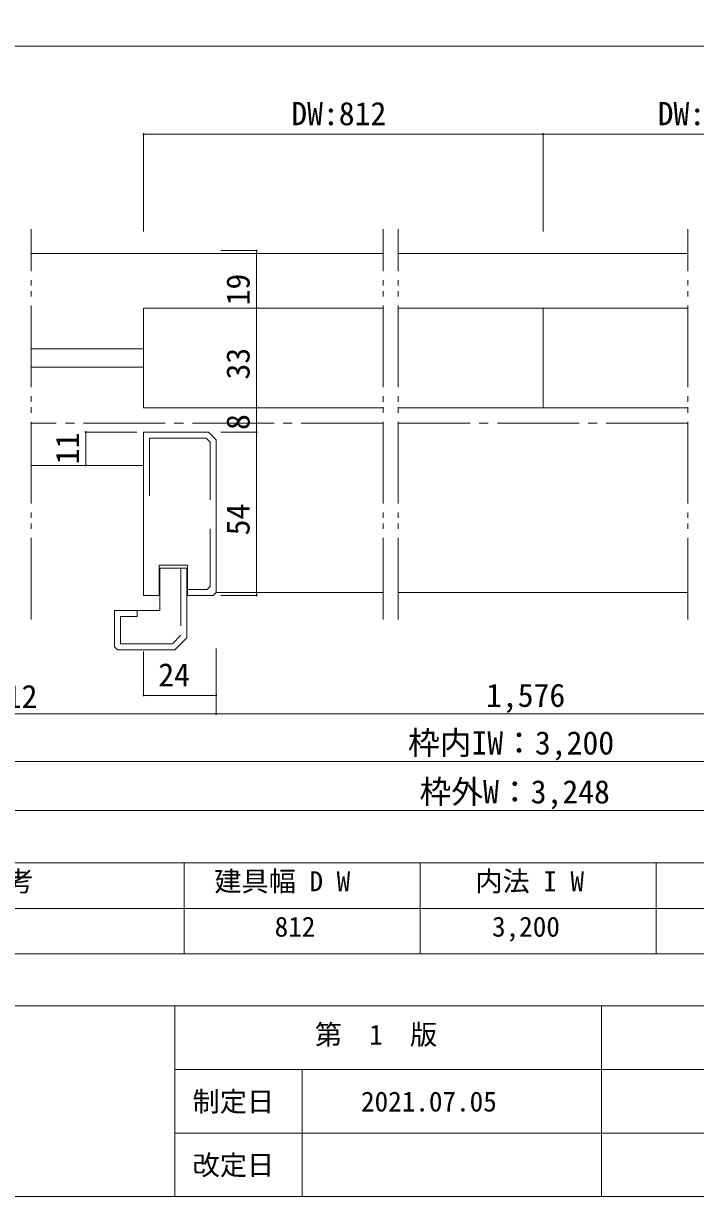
# Model space of a CAD drawing. Units: millimetres on the paper, enlarged 10 times, with parts at other scales. Extents: x -1985 to 2015, y -1370 to 1400.
# Drawn here: x -1342 to -601, y -1370 to -78 of the extents above; entities that cross this region are included whole.
import ezdxf
from ezdxf.enums import TextEntityAlignment as Align

# ---------------------------------------------------------------- set-up
doc = ezdxf.new("R2010")
doc.units = ezdxf.units.MM
doc.header["$LTSCALE"] = 10
for name, pattern in [('CHAIN2', [12, 9, -1, 1, -1]), ('DOUBLE_CHAIN2', [12.8, 9, -1, 0.6, -0.6, 0.6, -1]), ('USER2', [9.525, 6.35, -3.175])]:
    doc.linetypes.add(name, pattern=pattern)
doc.layers.add('1-1_0', color=7, linetype='Continuous', lineweight=20)
doc.layers.add('2-0_18', color=7, linetype='Continuous', lineweight=20)
doc.styles.add('ＭＳ ゴシック', font='')
doc.styles.get('ＭＳ ゴシック').set_extended_font_data('MS Gothic')

msp = doc.modelspace()

# ---------------------------------------------------------------- linework, layer by layer
at = {"layer": '1-1_0'}
for p, q in [((395, -102.5), (-1935, -102.5)), ((395, -102.5), (-1935, -102.5)), ((395, -1002.5), (-1935, -1002.5)), ((395, -1002.5), (-1935, -1002.5)), ((-1165, -1002.5), (-1165, -1102.5)), ((-905, -1002.5), (-905, -1102.5)), ((-645, -1002.5), (-645, -1102.5)), ((395, -1052.5), (-1935, -1052.5)), ((395, -1102.5), (-1935, -1102.5)), ((2015, -1160), (-1985, -1160)), ((-1175, -1160), (-1175, -1370)), ((-705, -1160), (-705, -1370)), ((2015, -1230), (-1175, -1230)), ((-1035, -1230), (-1035, -1370)), ((75, -1300), (-1175, -1300))]:
    msp.add_line(p, q, dxfattribs=at)
msp.add_lwpolyline([(-1985, -1370), (2015, -1370), (2015, 1400), (-1985, 1400)], close=True, dxfattribs=at)
at = {"layer": '2-0_18', "color": 4, "lineweight": 9}
for p, q in [((-1209.62, -306.57), (-1209.62, -199.39)), ((-769.44, -306.57), (-769.44, -199.39)), ((-769.44, -199.39), (-329.26, -199.39)), ((-1124.62, -327.76), (-1085.05, -327.76)), ((-1124.62, -327.76), (-1085.05, -327.76)), ((-1085.05, -391.09), (-1085.05, -327.76)), ((-1124.62, -391.09), (-1080.88, -391.09)), ((-1122.54, -391.09), (-1080.88, -391.09)), ((-1085.05, -501.09), (-1085.05, -391.09)), ((-1124.62, -501.09), (-1080.88, -501.09)), ((-1124.62, -501.09), (-1080.88, -501.09)), ((-1085.05, -527.76), (-1085.05, -501.09)), ((-1124.62, -527.76), (-1085.05, -527.76)), ((-1124.62, -527.76), (-1085.05, -527.76)), ((-1175.12, -767.76), (-1238.45, -767.76)), ((-1175.12, -767.76), (-1238.45, -767.76)), ((-1129.62, -766.3), (-1129.62, -838.23)), ((-1209.62, -778.13), (-1209.63, -817.79)), ((-1129.63, -817.79), (-1209.63, -817.79)), ((-1209.62, -838.23), (-1474.76, -838.23)), ((-1209.62, -838.23), (-1129.62, -838.23)), ((-64.13, -890.67), (-1474.76, -890.67)), ((-706.11, -944.56), (-1554.76, -944.56)), ((-832.78, -944.56), (15.87, -944.56))]:
    msp.add_line(p, q, dxfattribs=at)
at = {"layer": '2-0_18', "linetype": 'DOUBLE_CHAIN2'}
for p, q in [((-1333.6, -734.33), (-1333.6, -304.23)), ((-945.78, -734.33), (-945.78, -304.23)), ((-929.11, -734.33), (-929.11, -304.23)), ((-609.78, -734.33), (-609.78, -304.23))]:
    msp.add_line(p, q, dxfattribs=at)
at = {"layer": '2-0_18'}
for p, q in [((-945.78, -331.09), (-1333.6, -331.09)), ((-609.78, -331.09), (-929.11, -331.09)), ((-945.78, -391.09), (-1209.62, -391.09)), ((-945.78, -391.09), (-1085.57, -391.09)), ((-769.44, -391.09), (-929.11, -391.09)), ((-769.44, -391.09), (-769.44, -484.42)), ((-769.44, -391.09), (-609.78, -391.09)), ((-1209.62, -436.09), (-1333.6, -436.09)), ((-1209.62, -456.09), (-1333.6, -456.09)), ((-769.44, -501.09), (-929.11, -501.09)), ((-1209.62, -707.76), (-1209.62, -527.76)), ((-1209.62, -527.76), (-1153.79, -527.76)), ((-1137.95, -527.76), (-1129.62, -536.09)), ((-1129.62, -704.42), (-1129.62, -536.09)), ((-1209.62, -564.42), (-1333.6, -564.42)), ((-1191.79, -677.76), (-1161.79, -677.76)), ((-1191.79, -724.42), (-1191.79, -677.76)), ((-1161.79, -754.42), (-1161.79, -677.76)), ((-1161.29, -707.76), (-1161.29, -674.42)), ((-1209.62, -707.76), (-1192.29, -707.76)), ((-1132.95, -707.76), (-1161.29, -707.76)), ((-1132.95, -707.76), (-1129.62, -704.42)), ((-945.78, -704.42), (-1129.62, -704.42)), ((-609.78, -704.42), (-929.11, -704.42)), ((-1175.12, -767.76), (-1161.79, -754.42)), ((-1238.45, -767.76), (-1241.79, -764.42))]:
    msp.add_line(p, q, dxfattribs=at)
at = {"layer": '2-0_18', "color": 4, "linetype": 'CHAIN2', "lineweight": 9}
for p, q in [((-945.78, -517.77), (-1333.6, -517.77)), ((-609.78, -517.77), (-929.11, -517.77))]:
    msp.add_line(p, q, dxfattribs=at)
at = {"layer": '2-0_18', "linetype": 'USER2'}
for p, q in [((-1202.95, -534.42), (-1202.95, -623.31)), ((-1202.95, -534.42), (-1153.79, -534.42)), ((-1140.72, -534.42), (-1153.79, -534.42)), ((-1140.72, -534.42), (-1136.29, -538.85)), ((-1136.29, -697.76), (-1136.29, -538.85)), ((-1139.62, -701.09), (-1136.29, -697.76)), ((-1139.62, -701.09), (-1161.29, -701.09))]:
    msp.add_line(p, q, dxfattribs=at)
at = {"layer": '2-0_18', "color": 4, "lineweight": 9}
for points in [[(-769.44, -306.57), (-769.44, -199.39), (-1209.62, -199.39)], [(-1217.03, -527.76), (-1273.23, -527.76), (-1273.23, -564.42)], [(-1124.62, -707.76), (-1085.05, -707.76), (-1085.05, -527.76)], [(-1209.62, -769.64), (-1209.63, -817.79), (-1130.15, -817.79)], [(-1129.62, -766.3), (-1129.62, -838.23), (-409.26, -838.23)]]:
    msp.add_lwpolyline(points, dxfattribs=at)
at = {"layer": '2-0_18'}
for points in [[(-945.78, -501.09), (-1209.62, -501.09), (-1209.62, -391.09)], [(-769.44, -407.76), (-769.44, -501.09), (-609.78, -501.09)], [(-1137.95, -527.76), (-1153.79, -527.76), (-1137.95, -527.76)], [(-1161.29, -674.42), (-1192.29, -674.42), (-1192.29, -707.76)], [(-1161.79, -677.76), (-1161.79, -754.42), (-1175.12, -767.76)], [(-1241.79, -764.42), (-1241.79, -724.42), (-1191.79, -724.42)], [(-1238.45, -767.76), (-1241.79, -764.42), (-1241.79, -724.42)]]:
    msp.add_lwpolyline(points, dxfattribs=at)
at = {"layer": '2-0_18', "linetype": 'USER2'}
msp.add_lwpolyline([(-1168.45, -677.76), (-1168.45, -751.66), (-1177.88, -761.09), (-1235.12, -761.09), (-1235.12, -731.09), (-1216.79, -731.09), (-1216.79, -724.42)], dxfattribs=at)
at = {"layer": '2-0_18', "color": 4, "lineweight": 9}
for centre, start, end in [((-1209.62, -199.39), 0, 180), ((-1209.62, -199.39), 180, 0), ((-769.44, -199.39), 0, 180), ((-769.44, -199.39), 0, 180), ((-769.44, -199.39), 0, 180), ((-769.44, -199.39), 0, 180), ((-769.44, -199.39), 180, 0), ((-769.44, -199.39), 180, 0), ((-769.44, -199.39), 180, 0), ((-769.44, -199.39), 180, 0), ((-1085.05, -327.76), 90, 270), ((-1085.05, -327.76), 270, 90), ((-1085.05, -391.09), 90, 270), ((-1085.05, -391.09), 90, 270), ((-1085.05, -391.09), 270, 90), ((-1085.05, -391.09), 270, 90), ((-1085.05, -501.09), 90, 270), ((-1085.05, -501.09), 90, 270), ((-1085.05, -501.09), 270, 90), ((-1085.05, -501.09), 270, 90), ((-1273.25, -527.76), 90, 270), ((-1273.25, -527.76), 90, 270), ((-1273.25, -527.76), 270, 90), ((-1273.25, -527.76), 270, 90), ((-1085.05, -527.76), 90, 270), ((-1085.05, -527.76), 90, 270), ((-1085.05, -527.76), 270, 90), ((-1085.05, -527.76), 270, 90), ((-1273.25, -564.42), 90, 270), ((-1273.25, -564.42), 90, 270), ((-1273.25, -564.42), 270, 90), ((-1273.25, -564.42), 270, 90), ((-1085.05, -707.76), 90, 270), ((-1085.05, -707.76), 270, 90), ((-1209.63, -817.79), 0, 180), ((-1209.63, -817.79), 0, 180), ((-1209.63, -817.79), 180, 0), ((-1209.63, -817.79), 180, 0), ((-1129.63, -817.79), 0, 180), ((-1129.63, -817.79), 0, 180), ((-1129.63, -817.79), 180, 0), ((-1129.63, -817.79), 180, 0), ((-1129.62, -838.23), 0, 180), ((-1129.62, -838.23), 0, 180), ((-1129.62, -838.23), 180, 0), ((-1129.62, -838.23), 180, 0)]:
    msp.add_arc(centre, 0.521, start, end, dxfattribs=at)

# ---------------------------------------------------------------- texts
at = {"layer": '1-1_0', "style": 'ＭＳ ゴシック'}
for s, p in [('備\u3000\u3000\u3000\u3000\u3000\u3000考', (-1570.54, -1040.24)), ('建具幅 D W', (-1131.7, -1040.24)), ('内法 I W', (-844.13, -1040.24)), ('812', (-1065.17, -1090.25)), ('3,200', (-825.67, -1090.25)), ('第\u30001\u3000版', (-1020.97, -1209.21)), ('制定日', (-1155.61, -1282.92)), ('2021.07.05', (-970, -1282.92)), ('改定日', (-1155.61, -1352.92))]:
    msp.add_text(s, height=21.99, dxfattribs=at).set_placement(p, align=Align.BOTTOM_LEFT)
at = {"layer": '2-0_18', "style": 'ＭＳ ゴシック'}
for s, p in [('DW:812', (-1046.87, -197.31)), ('DW:812', (-643.23, -197.31)), ('24', (-1193.35, -815.7)), ('812', (-1378.92, -839.57)), ('1,576', (-832.3, -838.23)), ('枠内IW：3,200', (-918.3, -890.67)), ('枠外W：3,248', (-905.55, -944.56))]:
    msp.add_text(s, height=25.66, dxfattribs=at).set_placement(p, align=Align.BOTTOM_LEFT)
for s, p in [('19', (-1085.05, -388.15)), ('33', (-1085.05, -469.81)), ('8', (-1085.05, -525.4)), ('11', (-1272.94, -563.25)), ('54', (-1085.05, -641.48))]:
    msp.add_text(s, height=25.66, rotation=90, dxfattribs=at).set_placement(p, align=Align.BOTTOM_LEFT)

doc.saveas('drawing.dxf')
